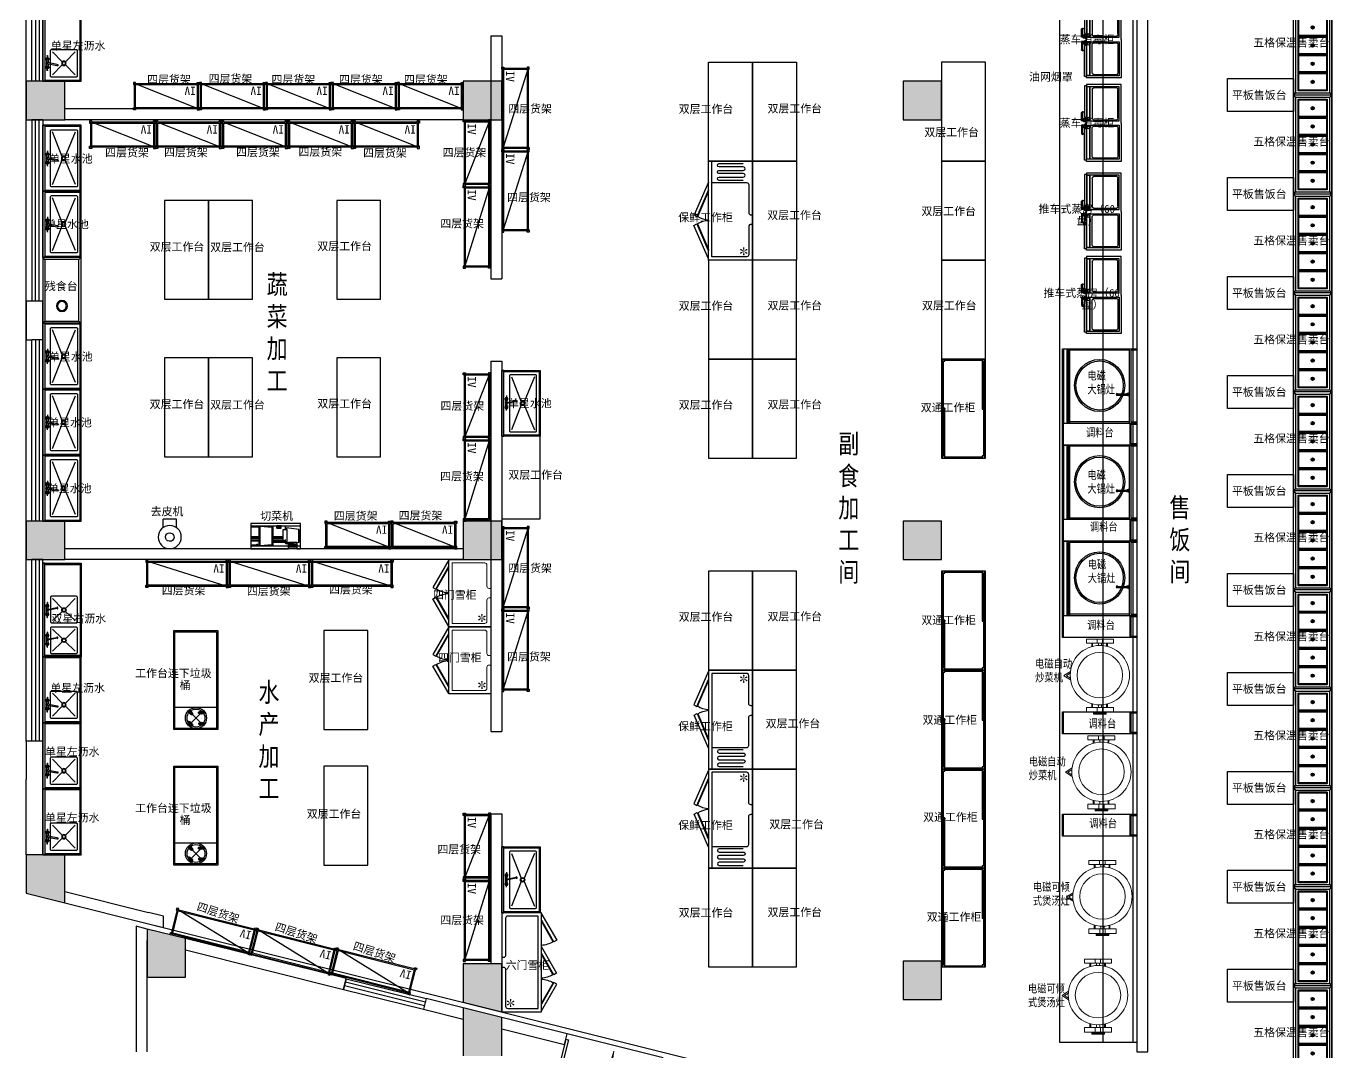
# Model space of a CAD drawing. Extents: x 1159254 to 1730927, y -477824 to -383968.
# Drawn here: x 1624080 to 1647919, y -423125 to -404473 of the extents above; entities that cross this region are included whole.
import ezdxf

# ---------------------------------------------------------------- set-up
doc = ezdxf.new("R2010")
doc.units = 0
doc.header["$LTSCALE"] = 1000
for name, color, linetype in [('COLUMN', 2, 'Continuous'), ('PUB_HATCH', 8, 'Continuous'), ('STAIR', 4, 'Continuous'), ('WALL', 6, 'Continuous'), ('WINDOW', 4, 'Continuous'), ('WS_厨房设备', 1, 'Continuous'), ('产品文字', 7, 'Continuous'), ('厨房布置', 4, 'Continuous'), ('厨房设备', 7, 'Continuous'), ('家具内线', 8, 'Continuous'), ('新设备', 4, 'Continuous')]:
    doc.layers.add(name, color=color, linetype=linetype)
doc.styles.get("Standard").update_dxf_attribs({"font": '', "width": 0.8})
doc.styles.add('WMF-宋体1', font='')
doc.styles.get('Standard').set_extended_font_data('SimSun')
doc.styles.get('WMF-宋体1').set_extended_font_data('SimSun')

# ---------------------------------------------------------------- blocks, each defined once
blk = doc.blocks.new('水龙头')
at = {"color": 252}
for p, q in [((-136, -15), (-90, -14)), ((-136, -18), (-90, -19)), ((-52, -2), (-4, -2)), ((-52, -31), (-6, -31)), ((4, -2), (51, -2)), ((12, -31), (51, -31)), ((23, -194), (26, -209)), ((49, -204), (46, -189)), ((136, -15), (90, -14)), ((136, -18), (90, -19))]:
    blk.add_line(p, q, dxfattribs=at)
for points in [[(13, -7), (0, 0), (-14, -8), (-14, -25), (-7, -29)], [(11, -26), (13, -25), (13, -7)]]:
    blk.add_lwpolyline(points, dxfattribs=at)
blk.add_lwpolyline([(26, -194), (-9, -18, -1.00756), (9, -15), (43, -190)], format="xyb", dxfattribs=at)
for centre in [(-78, -16), (77, -16)]:
    blk.add_circle(centre, 10.9, dxfattribs=at)
for centre, radius, start, end in [((-78, -16), 27.5, 36.2116, 175.3449), ((77, -16), 27.5, 4.6931, 143.7884), ((-136, -16), 1, 91.3387, 171.564), ((-132, -16), 4.53, 171.564, 188.436), ((-136, -17), 1, 188.436, 268.6613), ((-78, -16), 27.5, 184.6551, 323.7884), ((-78, -16), 16, 189.0003, 170.9997), ((-77, -16), 12.9, 168.3562, 191.6438), ((-52, 3), 5, 216.2116, 270), ((-52, -36), 5, 90, 143.7884), ((51, 3), 5, 270, 323.7884), ((51, -36), 5, 36.2116, 90), ((77, -16), 27.5, 216.2116, 355.3069), ((77, -16), 16, 9.0664, 350.9336), ((77, -16), 12.9, 348.3562, 11.6438), ((136, -16), 1, 8.436, 88.6613), ((136, -17), 1, 271.3387, 351.564), ((132, -16), 4.53, 351.564, 8.436)]:
    blk.add_arc(centre, radius, start, end, dxfattribs=at)
for centre, start_param, end_param in [((34, -192), 5.611234, 10.096729), ((34, -190), 6.955136, 8.752827), ((37, -206), 0, 3.141593)]:
    blk.add_ellipse(centre, major_axis=(-11.3, -2.2), ratio=0.233596, start_param=start_param, end_param=end_param, dxfattribs=at)
blk = doc.blocks.new('*U84')
at = {"color": 252, "linetype": 'Continuous', "ltscale": 2}
for p, q in [((20, 680), (0, 700)), ((1180, 680), (1200, 700))]:
    blk.add_line(p, q, dxfattribs=at)
at = {"color": 252}
for p, q in [((117, 588), (299, 413)), ((355, 413), (537, 588)), ((117, 180), (299, 357)), ((355, 357), (537, 180))]:
    blk.add_line(p, q, dxfattribs=at)
for points in [[(0, 700), (1200, 700), (1200, 0), (0, 0)], [(0, 0), (1200, 0), (1200, 40), (0, 40)]]:
    blk.add_lwpolyline(points, close=True)
at = {"color": 252, "linetype": 'Continuous', "ltscale": 2}
blk.add_lwpolyline([(20, 40), (20, 680), (1180, 680), (1180, 40)], dxfattribs=at)
at = {"color": 30}
blk.add_lwpolyline([(557, 628), (97, 628, 0.414214), (77, 608), (77, 160, 0.414214), (97, 140), (557, 140, 0.414214), (577, 160), (577, 608, 0.414214)], format="xyb", close=True, dxfattribs=at)
at = {"color": 252}
for radius in [40, 30]:
    blk.add_circle((327, 385), radius, dxfattribs=at)
at = {"color": 1, "rotation": 180}
blk.add_blockref('水龙头', (330, 68), dxfattribs=at)
blk = doc.blocks.new('*U59')
for p, q in [((20, 20), (20, 480)), ((20, 480), (1480, 480)), ((1480, 480), (1480, 20)), ((1480, 20), (20, 20))]:
    blk.add_line(p, q)
at = {"color": 252, "linetype": 'Continuous', "ltscale": 3}
blk.add_line((20, 480), (1480, 20), dxfattribs=at)
at = {"color": 252}
for p, q in [((40, 40), (40, 460)), ((40, 40), (40, 460)), ((40, 460), (1460, 460)), ((1460, 460), (1460, 40)), ((1460, 40), (40, 40))]:
    blk.add_line(p, q, dxfattribs=at)
for points in [[(40, 480), (40, 500), (0, 500), (0, 460), (20, 460)], [(1460, 480), (1460, 500), (1500, 500), (1500, 460), (1480, 460)], [(40, 20), (40, 0), (0, 0), (0, 40), (20, 40)], [(1460, 20), (1460, 0), (1500, 0), (1500, 40), (1480, 40)]]:
    blk.add_lwpolyline(points, dxfattribs=at)
blk.add_text('IV', height=150).set_placement((66, 80))
blk = doc.blocks.new('Custom_39')
at = {"color": 252, "linetype": 'Continuous', "ltscale": 2}
for p, q in [((20, 680), (0, 700)), ((1180, 680), (1200, 700))]:
    blk.add_line(p, q, dxfattribs=at)
at = {"color": 252}
for p, q in [((120, 595), (572, 408)), ((628, 408), (1080, 595)), ((120, 180), (572, 352)), ((628, 352), (1080, 180))]:
    blk.add_line(p, q, dxfattribs=at)
at = {"lineweight": -2}
for points in [[(0, 700), (1200, 700), (1200, 0), (0, 0)], [(0, 0), (1200, 0), (1200, 40), (0, 40)]]:
    blk.add_lwpolyline(points, close=True, dxfattribs=at)
at = {"color": 252, "linetype": 'Continuous', "ltscale": 2}
blk.add_lwpolyline([(20, 40), (20, 680), (1180, 680), (1180, 40)], dxfattribs=at)
at = {"color": 30}
blk.add_lwpolyline([(1100, 635), (100, 635, 0.414214), (80, 615), (80, 160, 0.414214), (100, 140), (1100, 140, 0.414214), (1120, 160), (1120, 615, 0.414214)], format="xyb", close=True, dxfattribs=at)
at = {"color": 252}
for radius in [40, 30]:
    blk.add_circle((600, 380), radius, dxfattribs=at)
at = {"color": 1, "rotation": 180}
blk.add_blockref('水龙头', (596, 70), dxfattribs=at)
blk = doc.blocks.new('*U83')
at = {"color": 252}
for p, q in [((40, 660), (0, 700)), ((40, 660), (1160, 660)), ((40, 40), (40, 660)), ((40, 660), (40, 660)), ((1200, 700), (1160, 660)), ((1160, 660), (1160, 40)), ((40, 40), (0, 0)), ((1160, 40), (40, 40)), ((1160, 40), (1200, 0))]:
    blk.add_line(p, q, dxfattribs=at)
for p, q in [((0, 700), (1200, 700)), ((0, 0), (0, 700)), ((1200, 0), (1200, 700)), ((1200, 0), (0, 0))]:
    blk.add_line(p, q)
blk.add_circle((886, 350), 100)
blk.add_circle((886, 350), 80, dxfattribs=at)
blk = doc.blocks.new('snow')
at = {"lineweight": -3}
for points in [[(-59, 13, 1.234515), (-57, -14), (0, 0)], [(-18, 58, 1.234515), (-41, 43), (0, 0)], [(0, 0), (-41, -42, 1.234515), (-19, -57)], [(41, 44, 1.234515), (17, 57), (0, 0)], [(0, 0), (58, -13, 1.234515), (59, 14)], [(0, 0), (17, -57, 1.234515), (41, -44)]]:
    blk.add_hatch(color=5, dxfattribs=at).paths.add_polyline_path(points)
blk = doc.blocks.new('Custom_45')
at = {"color": 252, "lineweight": -3}
for points in [[(5, 760), (4, 762), (506, 1052), (536, 1000), (121, 760)], [(121, 760), (528, 995), (533, 986), (141, 760)], [(1215, 760), (1216, 762), (714, 1052), (684, 1000), (1099, 760)], [(1099, 760), (692, 995), (687, 986), (1079, 760)]]:
    blk.add_lwpolyline(points, dxfattribs=at)
blk.add_lwpolyline([(0, 760), (1220, 760), (1220, 0), (0, 0)], close=True)
at = {"color": 252, "lineweight": 20}
blk.add_lwpolyline([(1160, 700), (1160, 110, -0.414214), (1120, 70), (736, 70, 0.414214), (696, 30), (696, 0), (524, 0), (524, 30, 0.414214), (484, 70), (100, 70, -0.414214), (60, 110), (60, 700)], format="xyb", close=True, dxfattribs=at)
at = {"color": 252, "linetype": 'Continuous', "lineweight": -3, "ltscale": 5}
for centre, start, end in [((129, 742), 2.1551, 31.183), ((1091, 742), 148.817, 177.8449)]:
    blk.add_arc(centre, 472, start, end, dxfattribs=at)
at = {"color": 252, "lineweight": -3}
blk.add_blockref('snow', (160, 161), dxfattribs=at)
blk = doc.blocks.new('脚轮')
h = blk.add_hatch(color=252)
h.dxf.hatch_style = 1
h.paths.add_polyline_path([(-11, -35), (-15, -35), (-15, -46), (-11, -50)])
h.paths.add_polyline_path([(15, -35), (11, -35), (11, -50), (15, -46)])
h.paths.add_polyline_path([(-11, 50), (-15, 46), (-15, 35), (-11, 35)])
h.paths.add_polyline_path([(15, 46), (11, 50), (11, 35), (15, 35)])
at = {"color": 252}
for p, q in [((-11, 50), (-11, 35)), ((-8, 50), (-8, 35)), ((-4, 50), (-4, 35)), ((0, 50), (0, 35)), ((0, 50), (0, 35)), ((4, 50), (4, 35)), ((8, 50), (8, 35)), ((11, 50), (11, 35)), ((-11, -50), (-11, -35)), ((-8, -35), (-8, -50)), ((-4, -35), (-4, -50)), ((0, -35), (0, -50)), ((0, -35), (0, -50)), ((4, -35), (4, -50)), ((8, -35), (8, -50)), ((11, -50), (11, -35))]:
    blk.add_line(p, q, dxfattribs=at)
for points in [[(-20, 15), (-20, 33), (-18, 35), (18, 35), (20, 33), (20, 15)], [(-15, 35), (-15, 46), (-11, 50), (11, 50), (15, 46), (15, 35)], [(20, -15), (20, -33), (18, -35), (-18, -35), (-20, -33), (-20, -15)], [(15, -35), (15, -46), (11, -50), (-11, -50), (-15, -46), (-15, -35)]]:
    blk.add_lwpolyline(points, dxfattribs=at)
for radius in [25, 19.6]:
    blk.add_circle((0, 0), radius, dxfattribs=at)
blk = doc.blocks.new('sarwet')
at = {"color": 252, "linetype": 'Continuous'}
for p, q in [((-136, -136), (136, 136)), ((136, -136), (-136, 136))]:
    blk.add_line(p, q, dxfattribs=at)
at = {"color": 252}
for radius in [192, 163]:
    blk.add_circle((0, 0), radius, dxfattribs=at)
for p, rotation in [((-102, 102), 315.0000049999983), ((100, 100), 314.0135488441744)]:
    blk.add_blockref('脚轮', p, dxfattribs=dict(at, rotation=rotation))
for p in [(-101, -101), (98, -98)]:
    blk.add_blockref('脚轮', p, dxfattribs=at)
blk = doc.blocks.new('*U88')
for p, q in [((0, 0), (0, 800)), ((0, 800), (1800, 800)), ((1800, 800), (1800, 0)), ((1800, 0), (0, 0))]:
    blk.add_line(p, q)
at = {"color": 252}
for p, q in [((20, 20), (20, 780)), ((20, 780), (1780, 780)), ((400, 20), (400, 780)), ((1780, 780), (1780, 20)), ((1780, 20), (20, 20))]:
    blk.add_line(p, q, dxfattribs=at)
at = {"color": 0}
blk.add_blockref('sarwet', (209, 395), dxfattribs=at)
blk = doc.blocks.new('*U89')
at = {"color": 252, "linetype": 'Continuous', "ltscale": 2}
for p, q in [((20, 680), (0, 700)), ((1680, 680), (1700, 700))]:
    blk.add_line(p, q, dxfattribs=at)
at = {"color": 252}
for p, q in [((640, 590), (822, 413)), ((878, 413), (1040, 590)), ((1200, 590), (1372, 413)), ((1428, 413), (1600, 590)), ((640, 180), (822, 357)), ((878, 357), (1040, 180)), ((1200, 180), (1367, 357)), ((1428, 357), (1600, 180))]:
    blk.add_line(p, q, dxfattribs=at)
for points in [[(0, 700), (1700, 700), (1700, 0), (0, 0)], [(0, 0), (1700, 0), (1700, 40), (0, 40)]]:
    blk.add_lwpolyline(points, close=True)
at = {"color": 252, "linetype": 'Continuous', "ltscale": 2}
blk.add_lwpolyline([(20, 40), (20, 680), (1680, 680), (1680, 40)], dxfattribs=at)
at = {"color": 30}
for points in [[(1060, 630), (620, 630, 0.414214), (600, 610), (600, 160, 0.414214), (620, 140), (1060, 140, 0.414214), (1080, 160), (1080, 610, 0.414214)], [(1620, 630), (1180, 630, 0.414214), (1160, 610), (1160, 160, 0.414214), (1180, 140), (1620, 140, 0.414214), (1640, 160), (1640, 610, 0.414214)]]:
    blk.add_lwpolyline(points, format="xyb", close=True, dxfattribs=at)
at = {"color": 252}
for centre, radius in [((850, 385), 40), ((850, 385), 30), ((1400, 385), 40), ((1400, 385), 30)]:
    blk.add_circle(centre, radius, dxfattribs=at)
at = {"color": 1, "rotation": 180}
for p in [(850, 68), (1390, 68)]:
    blk.add_blockref('水龙头', p, dxfattribs=at)
blk = doc.blocks.new('CJT_2493')
for p, q in [((87, 528), (333, 528)), ((87, 374), (87, 528)), ((333, 374), (333, 528))]:
    blk.add_line(p, q)
blk.add_circle((210, 204), 210)
at = {"color": 252}
for radius, start, end in [(77, 90, 279.6492), (77.1, 279.6492, 90)]:
    blk.add_arc((210, 204), radius, start, end, dxfattribs=at)
blk = doc.blocks.new('CJT_4225')
h = blk.add_hatch()
h.set_pattern_fill('NET', color=252, style=0)
h.paths.add_polyline_path([(835, 30), (835, 70), (685, 70), (685, 30)])
h.paths.add_polyline_path([(550, 370), (550, 420), (470, 420), (470, 370)])
at = {"color": 252}
for p, q in [((150, 215), (0, 215)), ((150, 205), (0, 205)), ((150, 200), (0, 200)), ((150, 190), (0, 190)), ((150, 180), (0, 180)), ((150, 170), (0, 170)), ((150, 145), (0, 145)), ((150, 135), (0, 135)), ((380, 120), (400, 100)), ((589, 215), (400, 215)), ((589, 205), (400, 205)), ((589, 200), (400, 200)), ((589, 190), (400, 190)), ((589, 180), (400, 180)), ((589, 170), (400, 170)), ((620, 145), (400, 145)), ((620, 135), (400, 135)), ((650, 130), (620, 100)), ((685, 80), (835, 80))]:
    blk.add_line(p, q, dxfattribs=at)
blk.add_lwpolyline([(835, 0), (900, 0), (900, 460), (0, 460), (0, 0), (685, 0)])
for points in [[(470, 410), (0, 410), (0, 50), (685, 50)], [(150, 390), (0, 390), (0, 70), (150, 70)], [(835, 50), (900, 50), (900, 410), (550, 410)], [(835, 50), (900, 50), (900, 410), (620, 410), (620, 346)], [(870, 110), (870, 110), (870, 350), (650, 380), (650, 346)], [(870, 350), (870, 350), (870, 110), (650, 80), (650, 114)], [(400, 120), (620, 120)], [(620, 164), (620, 100), (685, 100)]]:
    blk.add_lwpolyline(points, dxfattribs=at)
for points in [[(150, 410), (400, 410), (400, 50), (150, 50)], [(170, 410), (380, 390), (380, 70), (170, 50)], [(589, 346), (651, 346), (651, 114), (589, 114)], [(685, 120), (835, 120), (835, 0), (685, 0)]]:
    blk.add_lwpolyline(points, close=True, dxfattribs=at)
blk.add_circle((118, 72), 12.4, dxfattribs=at)
blk = doc.blocks.new('*U49')
at = {"linetype": 'Continuous'}
for p, q in [((0, 0), (0, 800)), ((0, 800), (1800, 800)), ((1800, 800), (1800, 0)), ((1800, 0), (0, 0))]:
    blk.add_line(p, q, dxfattribs=at)
blk = doc.blocks.new('*U60')
for p, q in [((20, 20), (20, 480)), ((20, 480), (1180, 480)), ((1180, 480), (1180, 20)), ((1180, 20), (20, 20))]:
    blk.add_line(p, q)
at = {"color": 252, "linetype": 'Continuous', "ltscale": 3}
blk.add_line((20, 480), (1180, 20), dxfattribs=at)
at = {"color": 252}
for p, q in [((40, 40), (40, 460)), ((40, 40), (40, 460)), ((40, 460), (1160, 460)), ((1160, 460), (1160, 40)), ((1160, 40), (40, 40))]:
    blk.add_line(p, q, dxfattribs=at)
for points in [[(40, 480), (40, 500), (0, 500), (0, 460), (20, 460)], [(1160, 480), (1160, 500), (1200, 500), (1200, 460), (1180, 460)], [(40, 20), (40, 0), (0, 0), (0, 40), (20, 40)], [(1160, 20), (1160, 0), (1200, 0), (1200, 40), (1180, 40)]]:
    blk.add_lwpolyline(points, dxfattribs=at)
blk.add_text('IV', height=150).set_placement((66, 80))
blk = doc.blocks.new('Custom_15')
at = {"color": 252}
for p, q in [((508, 723), (493, 698)), ((661, 724), (510, 724)), ((661, 704), (661, 724)), ((739, 724), (890, 724)), ((739, 704), (739, 724)), ((892, 723), (907, 698)), ((495, 695), (505, 695)), ((507, 696), (512, 703)), ((514, 704), (661, 704)), ((591, 650), (591, 670)), ((591, 650), (683, 650)), ((626, 658), (598, 658)), ((598, 658), (598, 650)), ((612, 678), (612, 663)), ((612, 678), (626, 677)), ((612, 663), (626, 663)), ((621, 704), (621, 677)), ((660, 692), (622, 692)), ((622, 692), (622, 689)), ((622, 689), (626, 684)), ((656, 680), (626, 680)), ((641, 630), (641, 650)), ((656, 684), (660, 689)), ((670, 673), (656, 674)), ((656, 663), (670, 663)), ((683, 658), (656, 658)), ((660, 689), (660, 692)), ((661, 674), (661, 704)), ((670, 663), (670, 673)), ((683, 630), (683, 658)), ((717, 630), (717, 658)), ((717, 658), (744, 658)), ((809, 650), (717, 650)), ((730, 673), (744, 674)), ((730, 663), (730, 673)), ((744, 663), (730, 663)), ((739, 674), (739, 704)), ((886, 704), (739, 704)), ((740, 689), (740, 692)), ((740, 692), (778, 692)), ((744, 684), (740, 689)), ((744, 680), (774, 680)), ((759, 630), (759, 650)), ((778, 689), (774, 684)), ((788, 678), (774, 677)), ((788, 663), (774, 663)), ((774, 658), (802, 658)), ((778, 692), (778, 689)), ((779, 704), (779, 677)), ((788, 678), (788, 663)), ((802, 658), (802, 650)), ((809, 650), (809, 670)), ((893, 696), (888, 703)), ((905, 695), (895, 695))]:
    blk.add_line(p, q, dxfattribs=at)
at = {"linetype": 'Continuous'}
for p, q in [((0, 0), (0, 630)), ((0, 630), (700, 630)), ((1400, 630), (700, 630)), ((1400, 0), (1400, 630)), ((700, 0), (0, 0)), ((700, 0), (1400, 0))]:
    blk.add_line(p, q, dxfattribs=at)
for p, q in [((25, 670), (591, 670)), ((25, 630), (25, 670)), ((25, 670), (300, 670)), ((1375, 670), (809, 670)), ((1375, 670), (1100, 670)), ((1375, 630), (1375, 670))]:
    blk.add_line(p, q)
at = {"color": 252, "linetype": 'Continuous'}
for p, q in [((40, 570), (40, 630)), ((40, 40), (40, 570)), ((40, 570), (660, 570)), ((45, 575), (45, 625)), ((45, 625), (655, 625)), ((655, 575), (45, 575)), ((60, 84), (60, 506)), ((96, 530), (604, 530)), ((640, 506), (640, 84)), ((655, 625), (655, 575)), ((660, 630), (660, 570)), ((660, 570), (660, 40)), ((740, 630), (740, 570)), ((740, 570), (740, 40)), ((1360, 570), (740, 570)), ((745, 625), (745, 575)), ((1355, 625), (745, 625)), ((745, 575), (1355, 575)), ((760, 506), (760, 84)), ((1304, 530), (796, 530)), ((1340, 84), (1340, 506)), ((1355, 575), (1355, 625)), ((1360, 570), (1360, 630)), ((1360, 40), (1360, 570)), ((660, 40), (40, 40)), ((604, 60), (96, 60)), ((640, 84), (640, 84)), ((740, 40), (1360, 40)), ((760, 84), (760, 84)), ((796, 60), (1304, 60))]:
    blk.add_line(p, q, dxfattribs=at)
at = {"color": 252}
for points in [[(626, 684), (626, 658)], [(656, 658), (656, 684)], [(744, 658), (744, 684)], [(774, 684), (774, 658)]]:
    blk.add_lwpolyline(points, dxfattribs=at)
at = {"color": 252, "linetype": 'Continuous'}
for centre in [(620, 600), (780, 600)]:
    blk.add_circle(centre, 20, dxfattribs=at)
at = {"color": 252}
for centre, radius, start, end in [((510, 722), 2, 90, 148.483), ((890, 722), 2, 31.517, 90), ((92, 498), 32.6, 82.0836, 165.2965), ((495, 697), 2, 148.483, 270), ((505, 697), 2, 270, 324.0966), ((514, 702), 2, 90, 144.0966), ((604, 491), 38.6, 22.2016, 90.4183), ((796, 491), 38.6, 89.5817, 157.7984), ((886, 702), 2, 35.9034, 90), ((895, 697), 2, 215.9034, 270), ((905, 697), 2, 270, 31.517), ((1308, 498), 32.6, 14.7035, 97.9164), ((95, 98), 38.1, 201.729, 270.8909), ((606, 96), 36.5, 267.3243, 340.0558), ((794, 96), 36.5, 199.9442, 272.6757), ((1305, 98), 38.1, 269.1091, 338.271)]:
    blk.add_arc(centre, radius, start, end, dxfattribs=at)
blk = doc.blocks.new('*U98')
at = {"color": 252}
for p, q in [((0, 613), (19300, 613)), ((0, 63), (19300, 63))]:
    blk.add_line(p, q, dxfattribs=at)
blk.add_lwpolyline([(0, 1400), (19300, 1400), (19300, 0), (0, 0)], close=True, dxfattribs=at)
blk = doc.blocks.new('*U46')
at = {"linetype": 'Continuous'}
for p, q in [((0, 0), (0, 800)), ((0, 800), (1800, 800)), ((1800, 800), (1800, 0)), ((1800, 0), (0, 0))]:
    blk.add_line(p, q, dxfattribs=at)
at = {"color": 1, "linetype": 'Continuous'}
blk.add_line((0, 800), (1800, 800), dxfattribs=at)
at = {"color": 252}
for p, q in [((0, 780), (40, 780)), ((0, 780), (1800, 780)), ((40, 740), (0, 740)), ((20, 60), (20, 740)), ((40, 780), (40, 740)), ((40, 778), (910, 778)), ((40, 778), (40, 760)), ((910, 760), (40, 760)), ((890, 740), (890, 758)), ((890, 758), (1760, 758)), ((1760, 740), (890, 740)), ((910, 778), (910, 760)), ((1760, 740), (1760, 780)), ((1800, 740), (1760, 740)), ((1780, 60), (1780, 740)), ((0, 60), (40, 60)), ((40, 20), (0, 20)), ((1800, 20), (0, 20)), ((40, 60), (40, 20)), ((40, 40), (40, 58)), ((40, 58), (910, 58)), ((910, 40), (40, 40)), ((890, 20), (890, 38)), ((890, 38), (1760, 38)), ((1760, 20), (890, 20)), ((910, 58), (910, 40)), ((1760, 20), (1760, 60)), ((1760, 60), (1800, 60)), ((1760, 38), (1760, 20)), ((1800, 20), (1760, 20))]:
    blk.add_line(p, q, dxfattribs=at)
at = {"color": 2, "linetype": 'Continuous'}
for p, q in [((900, 800), (900, 730)), ((900, 0), (900, 70))]:
    blk.add_line(p, q, dxfattribs=at)
at = {"color": 18, "linetype": 'Continuous'}
for p, q in [((0, 20), (0, 60)), ((1800, 60), (1800, 20))]:
    blk.add_line(p, q, dxfattribs=at)
blk = doc.blocks.new('*U48')
at = {"color": 252}
for points in [[(22, 800), (632, 1068), (662, 1016), (171, 800)], [(169, 800), (654, 1011), (659, 1003), (194, 800)], [(1420, 800), (821, 1062), (791, 1010), (1271, 800)], [(1273, 800), (799, 1005), (794, 996), (1248, 800)]]:
    blk.add_lwpolyline(points, dxfattribs=at)
blk.add_lwpolyline([(0, 800), (1800, 800), (1800, 0), (0, 0)], close=True)
blk.add_lwpolyline([(1410, 740), (1410, 110, -0.414214), (1370, 70), (861, 70, 0.414214), (821, 30), (821, 0), (650, 0), (650, 30, 0.414214), (610, 70), (100, 70, -0.414214), (60, 110), (60, 740), (1800, 740)], format="xyb", dxfattribs=at)
at = {"color": 252, "linetype": 'Continuous', "ltscale": 10}
blk.add_lwpolyline([(1450, 169), (1450, 610, -1), (1509, 610), (1509, 171, 1.131084), (1572, 171), (1572, 612, -1), (1631, 612), (1631, 174, 1.048941), (1695, 169), (1695, 610, -1), (1754, 610), (1754, 171)], format="xyb", dxfattribs=at)
at = {"color": 252, "linetype": 'Continuous', "ltscale": 5}
for centre, radius, start, end in [((274, 771), 450, 3.7195, 31.183), ((1171, 770), 440, 148.817, 176.1107)]:
    blk.add_arc(centre, radius, start, end, dxfattribs=at)
at = {"color": 252}
blk.add_blockref('snow', (160, 161), dxfattribs=at)
blk = doc.blocks.new('CJT_20205')
at = {"color": 252, "linetype": 'Continuous', "ltscale": 2}
for p, q in [((20, 680), (0, 700)), ((1180, 680), (1200, 700))]:
    blk.add_line(p, q, dxfattribs=at)
at = {"color": 252}
for p, q in [((120, 595), (572, 408)), ((628, 408), (1080, 595)), ((120, 180), (572, 352)), ((628, 352), (1080, 180))]:
    blk.add_line(p, q, dxfattribs=at)
at = {"lineweight": -2}
for points in [[(0, 700), (1200, 700), (1200, 0), (0, 0)], [(0, 0), (1200, 0), (1200, 40), (0, 40)]]:
    blk.add_lwpolyline(points, close=True, dxfattribs=at)
at = {"color": 252, "linetype": 'Continuous', "ltscale": 2}
blk.add_lwpolyline([(20, 40), (20, 680), (1180, 680), (1180, 40)], dxfattribs=at)
at = {"color": 30}
blk.add_lwpolyline([(1100, 635), (100, 635, 0.414214), (80, 615), (80, 160, 0.414214), (100, 140), (1100, 140, 0.414214), (1120, 160), (1120, 615, 0.414214)], format="xyb", close=True, dxfattribs=at)
at = {"color": 252}
for radius in [40, 30]:
    blk.add_circle((600, 380), radius, dxfattribs=at)
at = {"color": 1, "rotation": 180}
blk.add_blockref('水龙头', (596, 70), dxfattribs=at)
blk = doc.blocks.new('*U45')
at = {"linetype": 'Continuous'}
for p, q in [((0, 0), (0, 700)), ((0, 700), (1500, 700)), ((1500, 700), (1500, 0)), ((1500, 0), (0, 0))]:
    blk.add_line(p, q, dxfattribs=at)
blk = doc.blocks.new('*U92')
at = {"color": 252, "lineweight": -3}
for points in [[(18, 720), (502, 999), (532, 947), (138, 720)], [(1183, 720), (703, 997), (673, 945), (1063, 720)], [(1800, 712), (1301, 1000), (1271, 948), (1666, 720)], [(138, 720), (523, 943), (528, 934), (158, 720)], [(1063, 720), (681, 940), (676, 931), (1043, 720)], [(1666, 720), (1279, 943), (1274, 935), (1646, 720)]]:
    blk.add_lwpolyline(points, dxfattribs=at)
blk.add_lwpolyline([(0, 720), (1800, 720), (1800, 0), (0, 0)], close=True)
at = {"color": 252}
blk.add_lwpolyline([(1740, 660), (1740, 110, -0.414214), (1700, 70), (1026, 70, 0.414214), (986, 30), (986, 0), (814, 0), (814, 30, 0.414214), (774, 70), (100, 70, -0.414214), (60, 110), (60, 660)], format="xyb", close=True, dxfattribs=at)
at = {"color": 252, "linetype": 'Continuous', "lineweight": -3, "ltscale": 5}
for centre, radius, start, end in [((128, 692), 468, 3.4332, 31.183), ((1073, 692), 464, 148.817, 176.5082), ((1675, 692), 469, 148.817, 176.5855)]:
    blk.add_arc(centre, radius, start, end, dxfattribs=at)
at = {"color": 252}
blk.add_blockref('snow', (160, 161), dxfattribs=at)
blk = doc.blocks.new('Custom_78')
for p, q in [((40, 660), (0, 700)), ((0, 700), (1800, 700)), ((0, 0), (0, 700)), ((0, 700), (40, 660)), ((1800, 700), (1760, 660)), ((1800, 700), (1760, 660)), ((1800, 0), (1800, 700)), ((1800, 0), (0, 0)), ((1760, 40), (1800, 0)), ((1760, 40), (1800, 0))]:
    blk.add_line(p, q)
at = {"color": 253}
for p, q in [((1760, 660), (40, 660)), ((40, 660), (40, 40)), ((1760, 660), (1760, 40)), ((0, 0), (40, 40)), ((40, 40), (0, 0)), ((40, 40), (1760, 40))]:
    blk.add_line(p, q, dxfattribs=at)
at = {"color": 252}
for p, q in [((232, 379), (232, 321)), ((248, 379), (248, 321)), ((562, 379), (562, 321)), ((578, 379), (578, 321)), ((892, 379), (892, 321)), ((908, 379), (908, 321)), ((1222, 379), (1222, 321)), ((1238, 379), (1238, 321)), ((1552, 379), (1552, 321)), ((1568, 379), (1568, 321))]:
    blk.add_line(p, q, dxfattribs=at)
for points in [[(85, 615), (395, 615, -0.414214), (405, 605), (405, 95, -0.414214), (395, 85), (85, 85, -0.414214), (75, 95), (75, 605, -0.414214)], [(100, 600), (380, 600, -0.414214), (390, 590), (390, 110, -0.414214), (380, 100), (100, 100, -0.414214), (90, 110), (90, 590, -0.414214)], [(415, 615), (725, 615, -0.414214), (735, 605), (735, 95, -0.414214), (725, 85), (415, 85, -0.414214), (405, 95), (405, 605, -0.414214)], [(430, 600), (710, 600, -0.414214), (720, 590), (720, 110, -0.414214), (710, 100), (430, 100, -0.414214), (420, 110), (420, 590, -0.414214)], [(745, 615), (1055, 615, -0.414214), (1065, 605), (1065, 95, -0.414214), (1055, 85), (745, 85, -0.414214), (735, 95), (735, 605, -0.414214)], [(760, 600), (1040, 600, -0.414214), (1050, 590), (1050, 110, -0.414214), (1040, 100), (760, 100, -0.414214), (750, 110), (750, 590, -0.414214)], [(1075, 615), (1385, 615, -0.414214), (1395, 605), (1395, 95, -0.414214), (1385, 85), (1075, 85, -0.414214), (1065, 95), (1065, 605, -0.414214)], [(1090, 600), (1370, 600, -0.414214), (1380, 590), (1380, 110, -0.414214), (1370, 100), (1090, 100, -0.414214), (1080, 110), (1080, 590, -0.414214)], [(1405, 615), (1715, 615, -0.414214), (1725, 605), (1725, 95, -0.414214), (1715, 85), (1405, 85, -0.414214), (1395, 95), (1395, 605, -0.414214)], [(1420, 600), (1700, 600, -0.414214), (1710, 590), (1710, 110, -0.414214), (1700, 100), (1420, 100, -0.414214), (1410, 110), (1410, 590, -0.414214)]]:
    blk.add_lwpolyline(points, format="xyb", close=True, dxfattribs=at)
for centre in [(240, 350), (570, 350), (900, 350), (1230, 350), (1560, 350)]:
    blk.add_circle(centre, 30, dxfattribs=at)
blk = doc.blocks.new('*U133')
at = {"linetype": 'Continuous'}
for p, q in [((0, 0), (0, 600)), ((0, 600), (1200, 600)), ((1200, 600), (1200, 0)), ((1200, 0), (0, 0))]:
    blk.add_line(p, q, dxfattribs=at)
blk = doc.blocks.new('_FZH')
blk.add_lwpolyline([(-0.5, -0.5), (0.5, -0.5), (0.5, 0.5), (-0.5, 0.5)], close=True)
at = {"layer": 'PUB_HATCH'}
blk.add_solid([(-0.5, -0.5), (0.5, -0.5), (-0.5, 0.5), (0.5, 0.5)], dxfattribs=at)
blk = doc.blocks.new('$DorLib2D$00000002')
for p, q in [((-0.5, 0), (-0.5, 0.4875)), ((-0.475, 0.4875), (-0.5, 0.4875)), ((-0.475, 0), (-0.475, 0.4875)), ((0.475, 0), (0.475, 0.4875)), ((0.475, 0.4875), (0.5, 0.4875)), ((0.5, 0), (0.5, 0.4875)), ((-0.5, 0), (-0.475, 0)), ((0.5, 0), (0.475, 0))]:
    blk.add_line(p, q)
at = {"lineweight": 13}
for centre, start, end in [((-0.4875, 0), 0, 88.53072), ((0.4875, 0), 91.46928, 180)]:
    blk.add_arc(centre, 0.4875, start, end, dxfattribs=at)
blk = doc.blocks.new('$TCHSYS$WIN2D')
for p, q in [((-0.5, 0.5), (0.5, 0.5)), ((-0.5, 0.5), (-0.5, -0.5)), ((0.5, 0.5), (0.5, -0.5)), ((0.5, 0.1667), (-0.5, 0.1667)), ((0.5, -0.1667), (-0.5, -0.1667)), ((-0.5, -0.5), (0.5, -0.5))]:
    blk.add_line(p, q)
blk = doc.blocks.new('摇摆水嘴')
at = {"color": 252}
for p, q in [((96, 270), (96, 125)), ((116, 270), (116, 125))]:
    blk.add_line(p, q, dxfattribs=at)
blk.add_lwpolyline([(82, 95), (130, 95), (130, 80), (82, 80)], close=True, dxfattribs=at)
blk.add_lwpolyline([(120, 114), (120, 95), (92, 95), (92, 114)], dxfattribs=at)
for centre, radius in [((106, 281), 14.6), ((106, 281), 9.98), ((106, 114), 14.6), ((106, 114), 9.98)]:
    blk.add_circle(centre, radius, dxfattribs=at)
blk = doc.blocks.new('A$C3CDE3A88')
at = {"layer": 'WS_厨房设备'}
h = blk.add_hatch(dxfattribs=at)
h.set_pattern_fill('JIS_LC_20', color=4, angle=90, style=0)
h.set_pattern_definition([(135, (1000, 100), (-14.14214, -14.14214), []), (135, (1000, 100.4), (-14.14214, -14.14214), [])])
h.paths.add_polyline_path([(80, 0), (80, 1200), (120, 1200), (120, 0)])
at = {"layer": 'WS_厨房设备', "color": 4}
for p, q in [((0, 0), (0, 1200)), ((0, 1200), (1250, 1200)), ((10, 0), (10, 1200)), ((20, 0), (20, 1200)), ((1130, 1180), (120, 1180)), ((1130, 1180), (120, 1180)), ((1130, 0), (1130, 1200)), ((1250, 1180), (1150, 1180)), ((1150, 1180), (1150, 21)), ((1250, 1200), (1250, 0)), ((1130, 20), (120, 20)), ((1150, 21), (1250, 21)), ((0, 0), (1250, 0))]:
    blk.add_line(p, q, dxfattribs=at)
blk.add_lwpolyline([(80, 0), (80, 1200), (120, 1200), (120, 0)], close=True, dxfattribs=at)
for radius in [422, 398]:
    blk.add_circle((625, 607), radius, dxfattribs=at)
at = {"layer": 'WS_厨房设备', "color": 4, "xscale": -1, "rotation": 90}
blk.add_blockref('摇摆水嘴', (1210, 563), dxfattribs=at)
blk = doc.blocks.new('A$C7BD75608')
at = {"layer": 'WS_厨房设备', "color": 4}
for p, q in [((0, 0), (0, 400)), ((0, 400), (1350, 400)), ((10, 0), (10, 400)), ((20, 0), (20, 400)), ((1230, 0), (1230, 400)), ((1250, 20), (1250, 380)), ((1250, 380), (1350, 380)), ((1350, 400), (1350, 0)), ((1350, 20), (1250, 20)), ((1350, 0), (0, 0))]:
    blk.add_line(p, q, dxfattribs=at)
blk = doc.blocks.new('wwww')
at = {"lineweight": 20}
for p, q in [((675, 116), (679, 111)), ((675, 116), (711, 116)), ((675, 99), (679, 105)), ((675, 99), (711, 99)), ((675, 89), (679, 84)), ((675, 89), (711, 89)), ((675, 72), (679, 78)), ((675, 72), (711, 72)), ((675, 63), (711, 63)), ((675, 63), (679, 57)), ((675, 45), (679, 51)), ((675, 45), (711, 45)), ((675, 36), (679, 31)), ((675, 36), (711, 36)), ((675, 18), (679, 24)), ((675, 18), (711, 18)), ((675, 10), (711, 10)), ((675, 10), (679, 5)), ((679, 111), (679, 105)), ((679, 111), (707, 111)), ((679, 105), (707, 105)), ((679, 84), (679, 78)), ((679, 84), (707, 84)), ((679, 78), (707, 78)), ((679, 57), (707, 57)), ((679, 57), (679, 51)), ((679, 51), (707, 51)), ((679, 31), (679, 24)), ((679, 31), (707, 31)), ((679, 24), (707, 24)), ((679, 5), (707, 5)), ((679, 5), (679, -2)), ((707, 111), (711, 116)), ((707, 111), (707, 105)), ((707, 105), (711, 99)), ((707, 84), (711, 89)), ((707, 84), (707, 78)), ((707, 78), (711, 72)), ((707, 57), (711, 63)), ((707, 57), (707, 51)), ((707, 51), (711, 45)), ((707, 31), (711, 36)), ((707, 31), (707, 24)), ((707, 24), (711, 18)), ((707, 5), (711, 10)), ((707, 5), (707, -2)), ((675, -8), (679, -2)), ((675, -8), (711, -8)), ((675, -17), (711, -17)), ((675, -17), (679, -22)), ((675, -35), (679, -29)), ((675, -35), (711, -35)), ((675, -44), (679, -49)), ((675, -44), (711, -44)), ((675, -62), (679, -56)), ((675, -62), (711, -62)), ((675, -71), (679, -76)), ((675, -71), (711, -71)), ((675, -88), (679, -83)), ((675, -88), (711, -88)), ((675, -98), (679, -103)), ((675, -98), (711, -98)), ((675, -115), (679, -110)), ((675, -115), (711, -115)), ((679, -2), (707, -2)), ((679, -22), (707, -22)), ((679, -22), (679, -29)), ((679, -29), (707, -29)), ((679, -49), (679, -56)), ((679, -49), (707, -49)), ((679, -56), (707, -56)), ((679, -76), (679, -83)), ((679, -76), (707, -76)), ((679, -83), (707, -83)), ((679, -103), (679, -110)), ((679, -103), (707, -103)), ((679, -110), (707, -110)), ((707, -2), (711, -8)), ((707, -22), (711, -17)), ((707, -22), (707, -29)), ((707, -29), (711, -35)), ((707, -49), (711, -44)), ((707, -49), (707, -56)), ((707, -56), (711, -62)), ((707, -76), (711, -71)), ((707, -76), (707, -83)), ((707, -83), (711, -88)), ((707, -103), (711, -98)), ((707, -103), (707, -110)), ((707, -110), (711, -115)), ((-69, -535), (8, -653)), ((-38, -539), (8, -610)), ((87, -535), (10, -653)), ((57, -537), (10, -610))]:
    blk.add_line(p, q, dxfattribs=at)
for points in [[(-580, -27), (-580, -246), (-654, -246), (-654, 246), (-580, 246), (-580, -57)], [(675, -93), (675, -246), (590, -246), (590, 247), (675, 247), (675, -57)], [(-654, 48), (-580, 48)], [(-580, 137), (-522, 137)], [(-526, 121), (-580, 121)], [(-580, 30), (-539, 30)], [(522, 137), (590, 137)], [(590, 121), (526, 121)], [(539, 31), (590, 31)], [(590, 48), (675, 48)], [(675, -115), (675, 116), (711, 116), (711, -115)], [(-654, -51), (-580, -51)], [(-539, -27), (-580, -27)], [(-580, -132), (-528, -132)], [(-519, -148), (-580, -148)], [(590, -148), (519, -148)], [(524, -132), (590, -132)], [(590, -27), (539, -27)], [(590, -50), (675, -50)], [(711, -105), (711, -115), (675, -115), (675, -106)]]:
    blk.add_lwpolyline(points, dxfattribs=at)
for radius in [540, 414]:
    blk.add_circle((0, 0), radius, dxfattribs=at)

msp = doc.modelspace()

# ---------------------------------------------------------------- hatches: boundary and pattern name
at = {"layer": 'PUB_HATCH'}
for points in [[(1624779.8, -419540.6), (1624079.8, -419540.6), (1624079.8, -420240.6), (1624779.8, -420415.2)], [(1626279.8, -421766.7), (1626979.8, -421766.7), (1626979.8, -421066.7), (1626279.8, -420892.2)], [(1632729.8, -421522.8), (1632029.8, -421522.8), (1632029.8, -422222.8), (1632729.8, -422397.3)], [(1632030.1, -423200.4), (1632730.1, -423200.4), (1632730.1, -422500.5), (1632030.1, -422325.9)]]:
    msp.add_hatch(color=256, dxfattribs=at).paths.add_polyline_path(points)

# ---------------------------------------------------------------- linework, layer by layer
msp.add_line((1624079.8, -417474.8), (1624079.8, -398024.8))
at = {"layer": 'COLUMN'}
for p, q in [((1624179.8, -409474.8), (1624079.8, -409474.8)), ((1624079.8, -409474.8), (1624079.8, -410174.8)), ((1624379.8, -410174.8), (1624379.8, -409474.8)), ((1624079.8, -410174.8), (1624179.8, -410174.8)), ((1624179.8, -417474.8), (1624079.8, -417474.8)), ((1624079.8, -417474.8), (1624079.8, -418174.8)), ((1624379.8, -418174.8), (1624379.8, -417474.8)), ((1624779.8, -419540.6), (1624079.8, -419540.6)), ((1624079.8, -419540.6), (1624079.8, -420240.6)), ((1624779.8, -420415.2), (1624779.8, -419540.6)), ((1624079.8, -420240.6), (1624779.8, -420415.2)), ((1626579.8, -420657.8), (1626306.5, -420589.7)), ((1626579.8, -420864), (1626579.8, -420657.8)), ((1626258.2, -420783.8), (1626579.8, -420864)), ((1626979.8, -421066.7), (1626279.8, -420892.2)), ((1626279.8, -420892.2), (1626279.8, -421766.7)), ((1626979.8, -421766.7), (1626979.8, -421066.7)), ((1632729.8, -421522.8), (1632029.8, -421522.8)), ((1632029.8, -421522.8), (1632029.8, -422222.8)), ((1632729.8, -422397.3), (1632729.8, -421522.8)), ((1626279.8, -421766.7), (1626979.8, -421766.7)), ((1632029.8, -422222.8), (1632729.8, -422397.3)), ((1632730.1, -422500.5), (1632030.1, -422325.9)), ((1632030.1, -422325.9), (1632030.1, -423200.4)), ((1632730.1, -423200.4), (1632730.1, -422500.5))]:
    msp.add_line(p, q, dxfattribs=at)
at = {"layer": 'STAIR', "color": 8, "ltscale": 3}
msp.add_line((1626428.2, -420826.2), (1648379.8, -426299.3), dxfattribs=at)
at = {"layer": 'WALL', "color": 3}
msp.add_line((1647829.8, -425524.7), (1647829.8, -399924.8), dxfattribs=at)
at = {"layer": 'WALL'}
for p, q in [((1644479.8, -423124.8), (1644479.8, -401424.8)), ((1644279.8, -401524.8), (1644279.8, -423124.8)), ((1632529.8, -404649.3), (1632529.8, -409066.3)), ((1632529.8, -404649.3), (1632729.8, -404649.3)), ((1632729.8, -404649.3), (1632729.8, -409066.3)), ((1632029.8, -405974.8), (1624779.8, -405974.8)), ((1632029.8, -406174.8), (1624779.8, -406174.8)), ((1632529.8, -409066.3), (1632729.8, -409066.3)), ((1632529.8, -410566.3), (1632529.8, -417297.6)), ((1632529.8, -410566.3), (1632729.8, -410566.3)), ((1632729.8, -410566.3), (1632729.8, -417297.6)), ((1632029.8, -413974.8), (1624779.8, -413974.8)), ((1632029.8, -414174.8), (1624779.8, -414174.8)), ((1632529.8, -417297.6), (1632729.8, -417297.6)), ((1624079.8, -419540.6), (1624079.8, -418174.8)), ((1624379.8, -419540.6), (1624379.8, -418174.8)), ((1632529.8, -418797.6), (1632529.8, -421522.8)), ((1632529.8, -418797.6), (1632729.8, -418797.6)), ((1632729.8, -418797.6), (1632729.8, -421522.8)), ((1624779.8, -420209), (1626306.5, -420589.7)), ((1624779.8, -420415.2), (1626258.2, -420783.8)), ((1626279.8, -420892.2), (1626079.8, -420842.4)), ((1626079.8, -420842.4), (1626079.8, -423124.8)), ((1626279.8, -423124.8), (1626279.8, -421098.3)), ((1629900.7, -421795), (1626979.8, -421066.7)), ((1626979.8, -421272.9), (1629852.3, -421989.1)), ((1629852.3, -421989.1), (1629900.7, -421795)), ((1631356.1, -422157.9), (1631307.7, -422352)), ((1632030.1, -422325.9), (1631356.1, -422157.9)), ((1631307.7, -422352), (1632030.1, -422532.1)), ((1633921.6, -422797.6), (1632730.1, -422500.5)), ((1632730.1, -422706.6), (1633873.3, -422991.6)), ((1633873.3, -422991.6), (1633921.6, -422797.6)), ((1644279.8, -423124.8), (1644479.8, -423124.8))]:
    msp.add_line(p, q, dxfattribs=at)
at = {"layer": 'WINDOW'}
msp.add_line((1635668.2, -423233), (1633921.6, -422797.6), dxfattribs=at)
at = {"layer": '厨房布置', "color": 3}
msp.add_line((1647829.8, -425524.7), (1647829.8, -399924.8), dxfattribs=at)

# ---------------------------------------------------------------- block references
at = {"layer": 'COLUMN', "xscale": 700}
for p, yscale, zscale in [((1624429.8, -405824.8), 700, 700), ((1632379.8, -405824.8), 700, 700), ((1640379.8, -405824.8), 700, 700), ((1624429.8, -413824.8), 699.9999999998836, 699.9999999998836), ((1632379.8, -413824.8), 700, 700), ((1640379.8, -413824.8), 700, 700), ((1640379.8, -421824.8), 700, 700)]:
    msp.add_blockref('_FZH', p, dxfattribs=dict(at, yscale=yscale, zscale=zscale))
at = {"layer": 'WINDOW'}
for name, p, xscale, yscale, zscale, rotation in [('$TCHSYS$WIN2D', (1624279.8, -403999.8), 2950, -200, 2950, 90), ('$TCHSYS$WIN2D', (1624279.8, -407824.8), -3300, -200, -3300, 90), ('$TCHSYS$WIN2D', (1624279.8, -411824.8), 3300, -200, 3300, 90), ('$TCHSYS$WIN2D', (1624279.8, -415824.8), 3300, -200, 3300, 90), ('$TCHSYS$WIN2D', (1630604.2, -422073.5), -1500, -200, -1500, 165.9999999767615), ('$DorLib2D$00000002', (1634770.7, -423112.3), 1800, 1800, 1800, 165.9999999767599)]:
    msp.add_blockref(name, p, dxfattribs=dict(at, xscale=xscale, yscale=yscale, zscale=zscale, rotation=rotation))
at = {"layer": 'WS_厨房设备'}
for name, p, rotation in [('*U98', (1644279.8, -422955), 90), ('Custom_78', (1647829.8, -405724.7), 89.99999999999997), ('*U59', (1632729.8, -405216.6), 270), ('*U49', (1636492.9, -405126.5), 270), ('*U49', (1637292.9, -405126.5), 270), ('*U60', (1627229.8, -405494.8), 180), ('*U60', (1628429.8, -405494.8), 180), ('*U60', (1629629.8, -405494.8), 180), ('*U60', (1630829.8, -405494.8), 180), ('*U60', (1632029.8, -405494.8), 180), ('*U133', (1647129.8, -405424.7), 180), ('Custom_78', (1647829.8, -407524.7), 89.99999999999997), ('*U60', (1626432.3, -406194.8), 180), ('*U60', (1627632.3, -406194.8), 180), ('*U60', (1628832.3, -406194.8), 180), ('*U60', (1630032.3, -406194.8), 180), ('*U60', (1631232.3, -406194.8), 180), ('*U60', (1632029.8, -406174.8), 270), ('*U59', (1632729.8, -406716.6), 270), ('*U48', (1637292.9, -408726.5), 90), ('*U49', (1637292.9, -406926.5), 270), ('*U59', (1632029.8, -407374.8), 270), ('*U133', (1647129.8, -407224.7), 180), ('Custom_78', (1647829.8, -409324.7), 89.99999999999997), ('*U133', (1647129.8, -409024.7), 180), ('Custom_78', (1647829.8, -411124.7), 89.99999999999997), ('CJT_20205', (1632729.8, -410731.5), 270), ('*U60', (1632029.8, -410774.8), 270), ('*U133', (1647129.8, -410824.7), 180), ('Custom_78', (1647829.8, -412924.7), 89.99999999999997), ('*U59', (1632029.8, -411974.8), 270), ('*U133', (1647129.8, -412624.7), 180), ('Custom_78', (1647829.8, -414724.7), 89.99999999999997), ('*U60', (1630712.4, -413474.8), 180), ('*U60', (1631912.4, -413474.8), 180), ('*U59', (1632729.8, -413570.7), 270), ('*U89', (1624379.8, -414240.6), 270), ('*U59', (1627753.9, -414180.7), 180), ('*U59', (1629253.9, -414180.7), 180), ('*U59', (1630753.9, -414180.7), 180), ('Custom_45', (1632529.8, -415394.8), 90.00000000000001), ('*U133', (1647129.8, -414424.7), 180), ('Custom_78', (1647829.8, -416524.7), 89.99999999999997), ('*U59', (1632729.8, -415070.7), 270), ('*U88', (1627562.9, -417264.5), 90), ('Custom_45', (1632529.8, -416614.8), 90.00000000000001), ('*U133', (1647129.8, -416224.7), 180), ('Custom_78', (1647829.8, -418324.7), 89.99999999999997), ('*U88', (1627562.9, -419728.2), 90), ('*U133', (1647129.8, -418024.7), 180), ('Custom_78', (1647829.8, -420124.7), 89.99999999999997), ('*U60', (1632029.8, -418785.8), 270), ('CJT_20205', (1632729.5, -419397.3), 270), ('*U59', (1632029.8, -419985.8), 270), ('*U133', (1647129.8, -419824.7), 180), ('Custom_78', (1647829.8, -421924.7), 89.99999999999997), ('*U59', (1628272, -420877.4), 165.8587968795044), ('*U59', (1629726.5, -421243.9), 165.8587968795044), ('*U59', (1631182.9, -421603.2), 165.8587968795044), ('*U133', (1647129.8, -421624.7), 180), ('Custom_78', (1647829.8, -423724.7), 89.99999999999997)]:
    msp.add_blockref(name, p, dxfattribs=dict(at, rotation=rotation))
at = {"layer": 'WS_厨房设备', "xscale": -1}
for name, p, rotation in [('Custom_15', (1643998.9, -404014.3), 90), ('*U84', (1624379.8, -405474.8), 270), ('*U49', (1640729.8, -406926.5), 270), ('Custom_15', (1643998.9, -405533.3), 90), ('Custom_39', (1624379.8, -407474.8), 270), ('*U49', (1640729.8, -408726.5), 270), ('Custom_15', (1643998.9, -407144.7), 90), ('Custom_39', (1624379.8, -408674.8), 270), ('*U49', (1626593.4, -409440.2), 270), ('*U49', (1627393.4, -409440.2), 270), ('*U49', (1629727, -409440.2), 270), ('*U83', (1625079.8, -408674.8), 90), ('*U49', (1636492.9, -410526.5), 270), ('*U49', (1637292.9, -410526.5), 270), ('*U49', (1640729.8, -410526.5), 270), ('Custom_15', (1643998.9, -408663.6), 90), ('Custom_39', (1624379.8, -411074.8), 270), ('*U49', (1626593.4, -412304.1), 270), ('*U49', (1627393.4, -412304.1), 270), ('*U49', (1629727, -412304.1), 270), ('*U49', (1636492.9, -412326.5), 270), ('*U49', (1637292.9, -412326.5), 270), ('*U46', (1640729.8, -412326.5), 270), ('Custom_39', (1624379.8, -412274.8), 270), ('*U45', (1632729.8, -413431.5), 270), ('Custom_39', (1624379.8, -413474.8), 270), ('*U49', (1636492.9, -416182.4), 270), ('*U49', (1637292.9, -416182.4), 270), ('*U46', (1640729.8, -416182.4), 270), ('*U49', (1629492.8, -417264.5), 270), ('*U84', (1624379.8, -417140.6), 270), ('*U48', (1637292.9, -416182.4), 90), ('*U49', (1637292.9, -417982.4), 270), ('*U46', (1640729.8, -417982.4), 270), ('*U84', (1624379.8, -418340.6), 270), ('*U49', (1629492.8, -419728.2), 270), ('*U48', (1637292.9, -417982.4), 90), ('*U49', (1637292.9, -419782.4), 270), ('*U46', (1640729.8, -419782.4), 270), ('*U84', (1624379.8, -419540.6), 270), ('*U49', (1636492.9, -421582.4), 270), ('*U49', (1637292.9, -421582.4), 270), ('*U46', (1640729.8, -421582.4), 270), ('*U92', (1632729.8, -422397.3), 270)]:
    msp.add_blockref(name, p, dxfattribs=dict(at, rotation=rotation))
msp.add_blockref('CJT_2493', (1626901.4, -413968.7), dxfattribs=at)
at = {"layer": 'WS_厨房设备'}
msp.add_blockref('CJT_4225', (1628167.2, -413974.8), dxfattribs=at)
at = {"layer": '厨房设备', "xscale": 1.080000000016298, "yscale": 1.125, "zscale": 1.08}
for p in [(1642929.8, -411689.8), (1642929.8, -413439.8), (1642929.8, -415189.8)]:
    msp.add_blockref('A$C3CDE3A88', p, dxfattribs=at)
at = {"layer": '厨房设备'}
for p in [(1642929.8, -412089.8), (1642929.8, -413839.8), (1642929.8, -415589.8), (1642929.8, -417339.8), (1642929.8, -419205)]:
    msp.add_blockref('A$C7BD75608', p, dxfattribs=at)
at = {"layer": '新设备', "rotation": 270}
for p in [(1643609.4, -416275.9), (1643638.2, -418032.1), (1643655.9, -420301.4), (1643575.4, -422093.9)]:
    msp.add_blockref('wwww', p, dxfattribs=at)

# ---------------------------------------------------------------- texts
at = {"layer": 'WALL', "char_height": 350, "attachment_point": 1}
for s, insert, width in [('{\\C0;蔬菜加工}', (1628452.9, -408994), 350), ('{\\C0;副食加工间}', (1638851.2, -411891.6), 350), ('{\\C0;售饭间}', (1644873.7, -413052.2), 404.548), ('{\\C0;水产加工}', (1628303.7, -416409.3), 350)]:
    msp.add_mtext(s, dxfattribs=dict(at, insert=insert, width=width))
at = {"layer": '产品文字', "color": 7, "lineweight": 0, "style": 'WMF-宋体1'}
for s, height, p in [('单星左沥水', 145.52, (1624528.1, -404901.4)), ('蒸车消毒柜', 145.52, (1642879.8, -404786.2)), ('五格保温售卖台', 145.52, (1646399, -404845.1)), ('四层货架', 145.52, (1626279.8, -405514.8)), ('四层货架', 145.52, (1627397.7, -405501.3)), ('四层货架', 145.52, (1628542.1, -405514.8)), ('四层货架', 145.52, (1629769.5, -405514.8)), ('四层货架', 145.52, (1630951.7, -405514.8)), ('油网烟罩', 145.52, (1642321.2, -405466)), ('平板售饭台', 145.52, (1646011.9, -405798.1)), ('四层货架', 145.52, (1632848, -406047)), ('双层工作台', 145.52, (1635948.6, -406051.8)), ('双层工作台', 145.52, (1637564.2, -406044.3)), ('蒸车消毒柜', 145.52, (1642879.8, -406304.7)), ('双层工作台', 145.52, (1640415.8, -406475.1)), ('四层货架', 145.52, (1625516, -406844.7)), ('四层货架', 145.52, (1626587.1, -406840.6)), ('四层货架', 145.52, (1627896.7, -406837.1)), ('四层货架', 145.52, (1629033.1, -406830.5)), ('四层货架', 145.52, (1630207.4, -406850.3)), ('四层货架', 145.52, (1631654.5, -406843.7)), ('五格保温售卖台', 145.52, (1646399, -406645.1)), ('单星水池', 145.52, (1624493.2, -406956.5)), ('四层货架', 145.52, (1632828, -407658.4)), ('平板售饭台', 145.52, (1646011.9, -407598.1)), ('保鲜工作柜', 145.52, (1635939.9, -408022)), ('双层工作台', 145.52, (1637558.8, -407982.1)), ('双层工作台', 145.52, (1640363.3, -407910.8)), ('推车式蒸房（60', 145.52, (1642495.1, -407869.1)), ('单星水池', 145.52, (1624424.4, -408147.5)), ('四层货架', 145.52, (1631612.2, -408135.7)), ('盘）', 145.52, (1643188.8, -408081)), ('五格保温售卖台', 145.52, (1646399, -408445.1)), ('双层工作台', 145.52, (1626326.5, -408557.2)), ('双层工作台', 145.52, (1627426.8, -408566.2)), ('双层工作台', 145.52, (1629375.4, -408546.4)), ('残食台', 145.52, (1624419.8, -409274.8)), ('推车式蒸房（60', 145.52, (1642583.5, -409398.1)), ('平板售饭台', 145.52, (1646011.9, -409398.1)), ('双层工作台', 145.52, (1635948.6, -409631.8)), ('双层工作台', 145.52, (1637564.2, -409624.3)), ('双层工作台', 145.52, (1640374, -409626.3)), ('盘）', 145.52, (1643277.2, -409610)), ('五格保温售卖台', 145.52, (1646399, -410245.1)), ('单星水池', 145.52, (1624493.7, -410556.6)), ('平板售饭台', 145.52, (1646011.9, -411198.1)), ('双层工作台', 145.52, (1626326.5, -411421.1)), ('双层工作台', 145.52, (1627426.8, -411430.1)), ('双层工作台', 145.52, (1629375.4, -411410.2)), ('四层货架', 145.52, (1631616.1, -411451.6)), ('单星水池', 145.52, (1632843.2, -411405.1)), ('双层工作台', 145.52, (1635948.6, -411431.8)), ('双层工作台', 145.52, (1637564.2, -411424.3)), ('双通工作柜', 145.52, (1640351.7, -411480.7)), ('单星水池', 145.52, (1624480, -411753)), ('五格保温售卖台', 145.52, (1646399, -412045.1)), ('四层货架', 145.52, (1631609.5, -412732.3)), ('双层工作台', 145.52, (1632850.7, -412704.9)), ('单星水池', 145.52, (1624473.1, -412952.6)), ('平板售饭台', 145.52, (1646011.9, -412998.1)), ('去皮机', 145.52, (1626343.7, -413370.8)), ('切菜机', 145.52, (1628337.5, -413452.6)), ('四层货架', 145.52, (1629676, -413451.3)), ('四层货架', 145.52, (1630854.4, -413445.7)), ('五格保温售卖台', 145.52, (1646399, -413845.1)), ('四层货架', 145.52, (1632848, -414401.1)), ('四层货架', 145.52, (1626545, -414808.3)), ('四层货架', 145.52, (1628093.8, -414818.9)), ('四层货架', 145.52, (1629587.9, -414792.6)), ('四门雪柜', 145.52, (1631477.8, -414888.4)), ('平板售饭台', 145.52, (1646011.9, -414798.1)), ('双星右沥水', 145.52, (1624539.8, -415320.6)), ('双层工作台', 145.52, (1635948.6, -415287.7)), ('双层工作台', 145.52, (1637564.2, -415280.2)), ('双通工作柜', 145.52, (1640361.7, -415346.9)), ('五格保温售卖台', 145.52, (1646399, -415645.1)), ('四门雪柜', 145.52, (1631568.9, -416029.2)), ('四层货架', 145.52, (1632828, -416012.6)), ('工作台连下垃圾', 145.52, (1626062.1, -416313.8)), ('单星左沥水', 145.52, (1624519.9, -416581.6)), ('桶', 145.5, (1626870.6, -416530)), ('双层工作台', 145.52, (1629216.7, -416398.7)), ('平板售饭台', 145.52, (1646011.9, -416598.1)), ('保鲜工作柜', 145.52, (1635939.9, -417277.9)), ('双层工作台', 145.52, (1637529.8, -417227.7)), ('双通工作柜', 145.52, (1640383.7, -417162.7)), ('五格保温售卖台', 145.52, (1646399, -417445.1)), ('单星左沥水', 145.52, (1624419.8, -417740.6)), ('平板售饭台', 145.52, (1646011.9, -418398.1)), ('工作台连下垃圾', 145.52, (1626061.8, -418765.9)), ('单星左沥水', 145.52, (1624419.8, -418940.6)), ('桶', 145.5, (1626870.3, -418982.1)), ('双层工作台', 145.52, (1629183.2, -418871.5)), ('双通工作柜', 145.52, (1640394.8, -418929.2)), ('保鲜工作柜', 145.52, (1635939.9, -419077.9)), ('双层工作台', 145.52, (1637596.2, -419061.2)), ('五格保温售卖台', 145.52, (1646399, -419245.1)), ('四层货架', 145.52, (1631559.9, -419516.3)), ('平板售饭台', 145.52, (1646011.9, -420198.1)), ('双层工作台', 145.52, (1635948.6, -420667.7)), ('双层工作台', 145.52, (1637564.2, -420660.2)), ('四层货架', 145.52, (1631612.6, -420802.7)), ('双通工作柜', 145.52, (1640460.8, -420745)), ('五格保温售卖台', 145.52, (1646399, -421045.1)), ('六门雪柜', 145.52, (1632799.8, -421623)), ('平板售饭台', 145.52, (1646011.9, -421998.1)), ('五格保温售卖台', 145.52, (1646399, -422845.1))]:
    msp.add_text(s, height=height, dxfattribs=at).set_placement(p)
for p in [(1627170.1, -420544), (1628592.4, -420910.6), (1630013, -421260.3)]:
    msp.add_text('四层货架', height=145.52, rotation=342.22392, dxfattribs=at).set_placement(p)
at = {"layer": '家具内线', "color": 1, "char_height": 150, "attachment_point": 1, "rotation": 0.00477}
for s, insert, width in [('电磁\\P大锅灶', (1643382.4, -410752.1), 767.458), ('调料台', (1643357.1, -411786.5), 609.009), ('电磁\\P大锅灶', (1643382.2, -412559.1), 767.458), ('调料台', (1643429, -413500.8), 609.009), ('电磁\\P大锅灶', (1643389, -414185.7), 767.458), ('调料台', (1643377.8, -415288.8), 609.009), ('电磁自动炒菜机', (1642432.1, -415991.9), 674.974), ('调料台', (1643402, -417080.4), 609.009), ('电磁自动炒菜机', (1642316, -417770.6), 674.974), ('调料台', (1643418.1, -418894.2), 609.009), ('电磁可倾式煲汤灶', (1642391.2, -420052.3), 674.974), ('电磁可倾式煲汤灶', (1642301.9, -421898.6), 674.974)]:
    msp.add_mtext(s, dxfattribs=dict(at, insert=insert, width=width))

doc.saveas('drawing.dxf')
